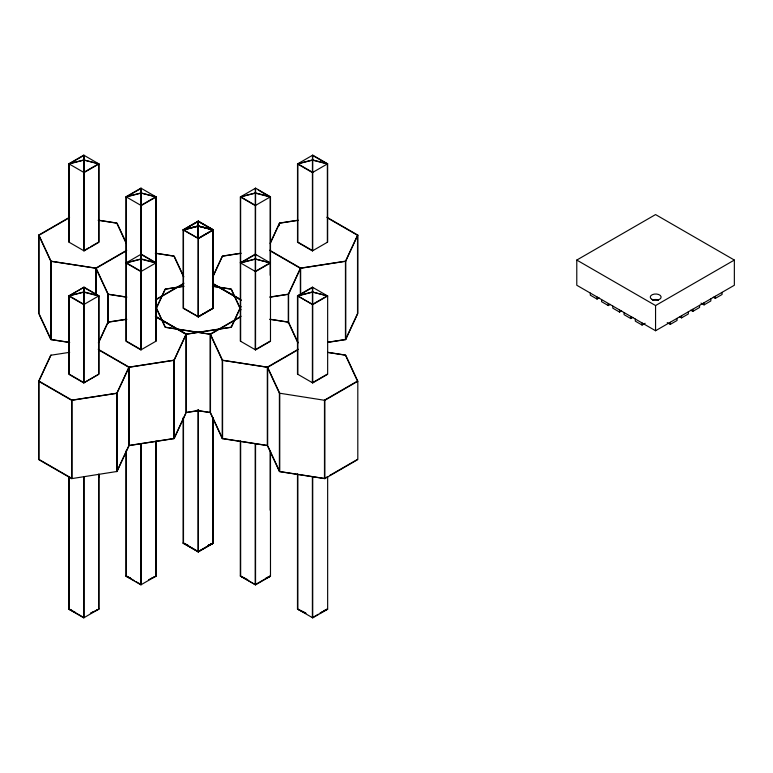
<?xml version="1.0" encoding="UTF-8"?>
<svg xmlns="http://www.w3.org/2000/svg" width="773" height="773" viewBox="0 0 773 773"><rect width="100%" height="100%" fill="white"/><g stroke="black" fill="none" stroke-linecap="round" stroke-linejoin="round"><path stroke-width="1.16" d="M198.381 238.586L198.419 221.349L183.491 229.958L198.477 226.074L213.309 229.977L213.309 308.292L198.381 316.901L183.153 308.272L183.172 229.774L198.101 221.165L213.309 229.977L198.381 238.586L183.153 229.958L198.419 221.175L213.329 229.794L213.329 308.108L198.062 316.891L198.101 221.165M83.755 155.16L68.826 163.77L68.826 242.075L84.064 250.877L99.002 242.268L99.002 163.953L83.755 155.16L83.726 250.703L88.702 247.833M156.175 275.275L156.175 196.96L140.928 188.158L140.899 254.79M255.245 254.182L240.306 262.791L255.554 271.584L270.482 262.984L255.245 254.182L255.206 349.725L270.154 341.125M312.418 287.189L297.479 295.788L297.479 374.103L312.727 382.906L327.655 374.296L327.655 295.982L312.418 287.189L312.379 382.732L327.317 374.132M84.064 287.17L84.025 382.712L98.963 374.103L98.963 295.798L84.064 287.17L69.126 295.769L69.126 374.084L84.025 382.712M140.928 188.158L125.989 196.767L125.989 341.279L140.899 349.898L156.136 341.106L156.136 262.791L141.237 254.162L141.198 349.705L126.289 341.077L126.328 196.941L141.275 188.341L141.227 254.964M198.419 221.175L198.381 316.901M255.583 188.168L240.345 196.96L240.306 341.096L255.554 349.898L270.482 341.289L270.492 196.786L255.583 188.168L255.554 255.989M312.746 155.16L312.717 250.694L297.808 242.075L297.808 163.76L312.64 159.885L327.655 163.779L327.655 242.094L312.418 250.896L297.518 242.268L297.518 163.953L312.746 155.16L327.655 163.779L312.418 172.582L312.418 250.896M198.11 550.482L198.062 551.825L183.153 543.206L183.172 417.72M98.19 349.251L129.13 367.117L129.13 445.432L117.052 471.462L71.676 478.632L38.65 459.587L38.65 381.273L50.718 355.251L69.705 352.314M38.959 381.07L71.966 400.124L71.966 478.439L38.959 459.384L38.959 381.07L51.037 355.039M98.335 342.845L107.891 322.244L126.878 319.307M98.644 342.642L108.21 322.032L126.009 319.278M116.771 471.646L116.771 393.341L128.849 367.31L173.944 360.334L186.013 334.303L231.108 327.327L240.674 306.726M117.052 471.462L117.052 393.148L129.13 367.117L174.225 360.141L186.303 334.11L155.354 316.254L186.312 334.11L231.427 327.134L241.002 306.543M117.274 470.564L128.849 445.625L128.849 367.31L98.915 350.053M213.203 275.748L222.257 256.23L241.244 253.293M212.981 276.647L222.537 256.047L240.335 253.293M128.849 445.625L173.944 438.639L185.51 413.7M129.13 445.432L174.225 438.455L186.303 412.424L186.312 334.11M270.366 242.751L279.43 223.223L298.417 220.286M270.154 243.64L279.7 223.039L297.508 220.286M288.271 323.259L288.271 294.339L300.349 268.308L345.444 261.332L357.522 235.301L327.607 218.034M288.59 323.046L288.59 294.127L300.658 268.105L345.763 261.129L357.831 235.098L326.863 217.252M327.646 342.4L345.444 339.647L357.522 313.616L357.522 235.301M327.955 342.197L345.763 339.434L357.831 313.413L357.831 235.098M155.982 308.746L165.055 289.237L184.051 286.3M155.798 309.644L165.374 289.054L183.182 286.3M83.726 172.389L98.654 163.779L98.654 242.094L90.692 246.684M69.734 342.4L50.757 339.463L38.669 313.432L38.669 235.118L69.589 217.242M38.998 313.596L38.998 235.282L68.913 218.015M140.899 205.396L155.827 196.786L155.827 275.101M126.753 250.249L95.833 268.125L50.757 261.158L38.669 235.118M126.076 251.022L96.161 268.289L51.076 261.313L38.998 235.282M198.062 238.403L212.99 229.794L212.99 308.108L198.062 316.717M156.088 299.344L183.945 283.237M155.402 300.108L183.24 284.029M241.089 316.273L210.15 334.139L165.093 327.163L155.537 306.543M240.384 317.036L210.469 334.332L165.412 327.346L155.856 306.726M298.252 349.28L267.313 367.146L222.218 360.17L210.14 334.139L210.15 412.453L222.218 438.475L267.313 445.451L279.391 471.482L324.476 478.458L327.568 476.67M297.557 350.043L267.661 367.32L222.585 360.353L210.498 334.313L210.469 412.637L222.585 438.668L267.661 445.635L267.661 367.32L279.758 393.36L279.758 471.665L324.834 478.642L357.812 459.568L357.812 381.253L345.724 355.222L327.926 352.469M267.313 445.451L267.313 367.146L279.391 393.177L324.834 400.327L357.812 381.253M576.784 260.057L655.562 214.575L734.35 260.057L734.35 285.256L655.562 330.738L576.784 285.256L576.784 260.057L655.562 305.548L734.35 260.057M590.301 293.093L590.301 295.17L597.056 299.064L599.094 297.885M601.558 299.586L601.558 301.663L608.303 305.567L610.351 304.388M329.636 475.482L357.484 459.404M198.062 551.651L212.99 543.042L212.99 420.154M213.309 417.932L213.309 543.226L198.381 551.835L183.172 543.023L188.515 545.641M612.805 306.089L612.805 308.166L619.56 312.06L621.608 310.881M624.062 312.582L624.062 314.659L630.816 318.563L632.865 317.384M635.319 319.085L635.319 321.162L642.073 325.056L645.146 323.288M667.234 322.602L670.297 324.38L677.051 320.476L677.051 318.399M679.506 316.698L681.554 317.877L688.308 313.983L688.308 311.906M690.762 310.195L692.811 311.384L699.565 307.48L699.565 305.403M700.995 303.113L704.068 304.881L710.822 300.987L710.822 298.909M713.276 297.199L715.325 298.388L722.079 294.484L722.079 292.407M240.654 441.277L240.654 576.214L255.554 584.842L270.482 576.233L270.482 450.93M297.479 474.1L297.479 609.047L312.727 617.84L327.655 609.23L327.655 476.709M69.164 242.249L69.164 163.934L84.102 155.334L84.064 250.877M140.899 349.898L140.899 271.584L125.989 262.965L141.237 254.162M83.764 287.372L68.826 295.972L68.826 374.287L83.735 382.906L98.673 374.306L98.673 295.991L83.764 287.372L83.735 382.906M255.206 271.41L270.154 262.81L255.148 259.013L240.306 262.791M125.989 450.92L125.989 576.214L140.899 584.832L156.136 576.04L156.136 441.103M68.826 476.69L68.826 609.221L83.735 617.84L98.963 609.047L98.963 474.11M213.329 417.739L213.329 543.042L198.062 551.825L198.062 409.487M240.306 441.103L240.306 576.04L255.206 584.659L270.154 576.059L265.902 578.146M318.35 614.226L312.379 617.666L312.379 476.709M320.341 613.076L327.317 609.066L324.138 610.631M207.686 545.651L212.99 543.042M148.658 579.711L156.136 576.04M90.422 613.24L98.963 609.047M207.985 545.661L213.329 543.042M207.686 545.825L213.01 543.226L213.01 417.932M151.585 578.31L155.837 576.233L155.837 441.296L155.827 510.035M91.224 612.873L93.349 611.83M95.485 610.796L98.673 609.24L98.673 474.303M207.956 545.825L213.309 543.226M266.202 578.31L270.482 576.233M320.167 612.873L327.655 609.23M240.654 341.279L240.635 196.767L255.467 192.892L270.492 196.786L255.245 205.589L255.245 254.984M183.491 308.272L183.472 229.774L198.303 225.9L213.329 229.794L198.062 238.577L198.101 221.358L213.01 229.977L213.01 308.292M69.164 163.934L84.16 160.05L99.002 163.953L84.064 172.563L68.826 163.77L83.668 159.992L98.654 163.779M126.328 196.941L141.324 193.057L156.175 196.96L141.227 205.57L125.989 196.767L140.831 192.999L155.827 196.786M183.172 229.774L198.004 226.006L212.99 229.794M183.153 229.958L198.178 226.17L213.01 229.977M125.989 262.965L141.015 259.187L155.837 262.984L155.837 341.299M269.603 297.074L288.59 294.127M270.473 297.093L288.271 294.339M71.966 400.124L117.052 393.148M38.65 381.273L71.676 400.317L116.771 393.341M186.312 412.424L199.376 410.405M199.048 410.589L185.993 412.608L185.993 334.294L156.059 317.036M98.934 220.266L116.723 223.02L126.299 243.63M98.103 220.266L117.09 223.204L126.154 242.722M156.098 253.273L173.896 256.027L183.462 276.637M155.276 253.273L174.254 256.211L183.819 276.811M213.28 286.271L231.059 289.025L240.625 309.644M212.411 286.271L231.388 289.208L240.944 309.838M95.833 294.629L95.833 268.125L107.92 294.155L126.907 297.093M270.434 319.307L288.232 322.051L297.798 342.661M96.161 293.585L96.161 268.289L108.249 294.32L126.047 297.074M269.574 319.278L288.551 322.215L298.127 342.826M327.607 352.304L345.405 355.058L357.484 381.089L324.476 400.143L324.476 478.458M39.5 314.679L51.076 339.627L68.874 342.381M197.105 410.434L210.15 412.453M196.245 410.434L210.469 412.637M327.356 163.982L312.534 160.175L297.518 163.953L312.418 172.582L312.456 155.354L327.356 163.982L327.356 242.287M270.183 275.294L270.183 196.989L255.361 193.182L240.345 196.96L255.245 205.589L255.283 188.361M98.673 295.991L83.842 292.184L68.826 295.972L83.735 304.591L98.963 295.798L83.948 291.904L69.126 295.769L84.025 304.398M270.482 262.984L255.65 259.081L240.654 262.965L255.583 254.356L255.554 349.898M183.153 543.206L188.496 545.806M125.989 576.214L130.26 578.291M68.826 609.221L75.232 612.342M240.306 576.04L247.804 579.702M297.479 609.047L306.04 613.231M240.654 576.214L244.896 578.301M305.248 612.873L297.827 609.221L297.827 474.284M187.723 545.12L183.491 543.206L183.491 417.903M126.328 452.36L126.289 576.011L130.55 578.117M69.126 476.497L69.126 609.018L72.314 610.602M269.7 250.249L300.658 268.105L300.658 294.61M270.444 251.041L300.349 268.308L300.349 293.614M212.527 283.256L240.422 299.335M297.808 163.76L312.717 172.379M258.269 190.081L270.183 196.989M240.635 196.767L255.554 205.386M183.472 229.774L198.381 238.393M155.837 262.984L140.928 254.365L140.899 271.584L156.136 262.791L141.121 258.897L126.289 262.762L141.198 271.391M183.472 308.079L198.381 316.708M183.472 543.023L198.381 551.642M126.289 576.011L134.241 580.62M136.232 581.769L141.198 584.639L141.198 443.683M69.126 609.018L84.025 617.646L84.025 476.68M268.163 446.717L279.256 470.583M198.332 550.511L198.381 551.835L198.381 409.671M715.325 296.31L715.325 298.388M704.068 302.803L704.068 304.881M692.811 309.306L692.811 311.384M681.554 315.799L681.554 317.877M670.297 322.302L670.297 324.38M655.562 305.548L655.562 330.738M642.073 322.979L642.073 325.056M630.816 316.486L630.816 318.563M619.56 309.983L619.56 312.06M608.303 303.489L608.303 305.567M597.056 296.987L597.056 299.064M345.763 261.129L345.763 339.434M345.444 261.332L345.444 339.647M324.834 400.327L324.834 478.642M312.727 382.906L312.756 287.363L297.827 295.972L297.827 374.277M312.727 476.883L312.727 617.84M279.43 223.223L279.43 225.639M279.391 393.177L279.391 471.482M270.183 452.408L270.183 510.238M255.554 443.876L255.554 584.842M255.206 443.702L255.206 584.659M222.585 360.353L222.585 438.668M222.218 360.17L222.218 438.475M174.225 360.141L174.225 438.455M173.944 360.334L173.944 438.639M156.175 441.538L156.175 510.209M140.899 443.876L140.899 584.832M108.249 294.32L108.249 323.24M107.92 294.155L107.92 323.075M99.002 474.796L99.002 477.212M98.654 474.622L98.654 477.028M83.735 476.883L83.735 617.84M71.676 400.317L71.676 478.632M51.076 261.313L51.076 339.627M50.757 261.158L50.757 339.463M652.663 300.436A3.324 1.923 0 0 1 658.422 300.436M327.655 295.982L312.727 304.591L297.827 295.972L312.814 292.088L327.655 295.982M327.317 295.817L312.379 304.417L297.479 295.788L312.321 292.02L327.317 295.817M241.128 300.117L213.261 284.049L241.118 300.127M651.861 299.344A5.43 3.131 0 0 0 660.934 297.934A5.43 3.131 0 0 0 654.296 294.098A5.43 3.131 0 0 0 651.861 299.344"/></g></svg>
